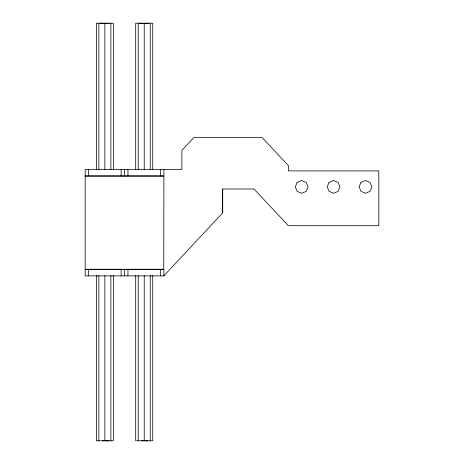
<?xml version="1.0" encoding="UTF-8"?>
<svg xmlns="http://www.w3.org/2000/svg" width="464" height="464" viewBox="0 0 464 464"><rect width="100%" height="100%" fill="white"/><g stroke="black" fill="none" stroke-linecap="round" stroke-linejoin="round"><path stroke-width="0.7" d="M163.775 275.889L222.685 212.924L222.685 188.993L253.994 188.993L288.376 225.69L378.81 225.69L378.81 170.897L288.376 170.897L288.376 165.578L262.143 137.576L193.848 137.576L181.865 150.382L181.865 169.493L85.19 169.493L85.19 275.889L163.896 275.889L163.896 269.503L85.19 269.503M163.751 269.387L163.896 176.14L85.248 176.14M163.635 269.503L163.896 269.236L85.19 269.236L85.457 269.503M107.265 23.444L108.97 23.2M146.618 23.444L148.329 23.2M102.892 440.8L104.864 440.562M142.245 440.8L144.217 440.562M101.314 23.484L103.507 23.449M140.667 23.484L142.866 23.449M107.428 440.551L103.611 440.614M146.781 440.551L142.97 440.614M104.626 23.449L108.559 23.386M143.979 23.449L147.912 23.386M106.024 440.8L108.692 440.8M145.383 440.8L148.051 440.8M104.383 440.562L108.321 440.8M143.736 440.562L147.68 440.8M85.19 175.879L163.896 175.879L163.896 169.493M142.396 23.42L139.966 23.2M103.043 23.42L100.613 23.2M144.89 440.62L146.508 440.713L145.487 440.603M105.537 440.62L107.149 440.713L106.128 440.603M141.92 23.438L140.087 23.2M102.567 23.438L100.729 23.2M141.648 440.446L142.112 440.8M102.289 440.446L102.759 440.8M222.685 188.993L222.685 212.924M160.492 169.493L160.492 175.879M160.492 269.503L160.492 275.889M152.731 169.65L152.731 23.2L135.708 23.2L135.708 169.65M152.731 275.5L152.731 440.8L135.708 440.8L135.708 275.5M150.237 23.2L150.237 169.65M150.237 275.5L150.237 440.8M144.223 23.2L144.223 169.65M144.223 275.5L144.223 440.8M138.208 23.2L138.208 169.65M138.208 275.5L138.208 440.8M127.948 169.493L127.948 175.879M127.948 269.503L127.948 275.889M124.543 169.493L124.543 175.879M124.543 269.503L124.543 275.889M121.139 169.493L121.139 175.879M121.139 269.503L121.139 275.889M113.378 169.65L113.378 23.2L96.355 23.2L96.355 169.65M113.378 275.5L113.378 440.8L96.355 440.8L96.355 275.5M110.884 23.2L110.884 169.65M110.884 275.5L110.884 440.8M104.864 23.2L104.864 169.65M104.864 275.5L104.864 440.8M98.849 23.2L98.849 169.65M98.849 275.5L98.849 440.8M88.595 169.493L88.595 175.879M88.595 269.503L88.595 275.889M297.163 182.34L295.29 186.859L297.163 191.371L301.675 193.239L306.188 191.371L308.061 186.859L306.188 182.34L301.675 180.473L297.163 182.34M329.08 182.34L327.213 186.859L329.08 191.371L333.593 193.239L338.105 191.371L339.979 186.859L338.105 182.34L333.593 180.473L329.08 182.34M360.998 182.34L359.13 186.859L360.998 191.371L365.51 193.239L370.023 191.371L371.896 186.859L370.023 182.34L365.51 180.473L360.998 182.34"/></g></svg>
